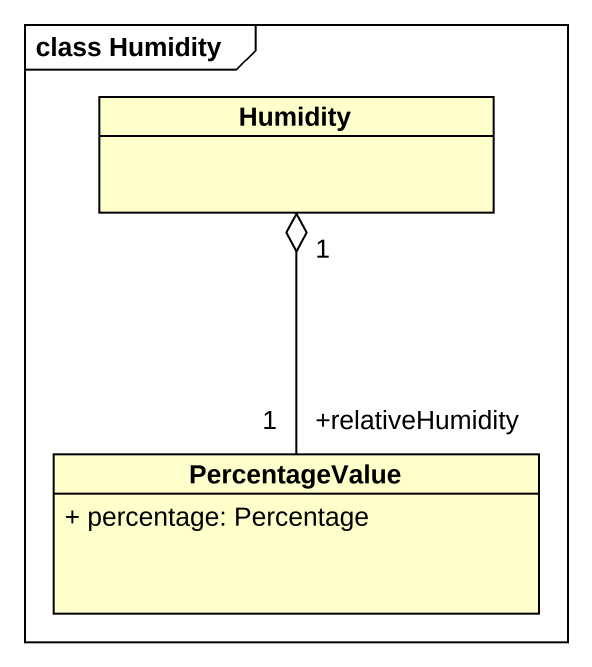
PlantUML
@startuml
mainframe class Humidity
hide circle
hide empty members
skinparam classAttributeIconSize 0
class Humidity
class PercentageValue {
  + percentage: Percentage
}
PercentageValue "+relativeHumidity\n1" -up-o "1" Humidity
@enduml
